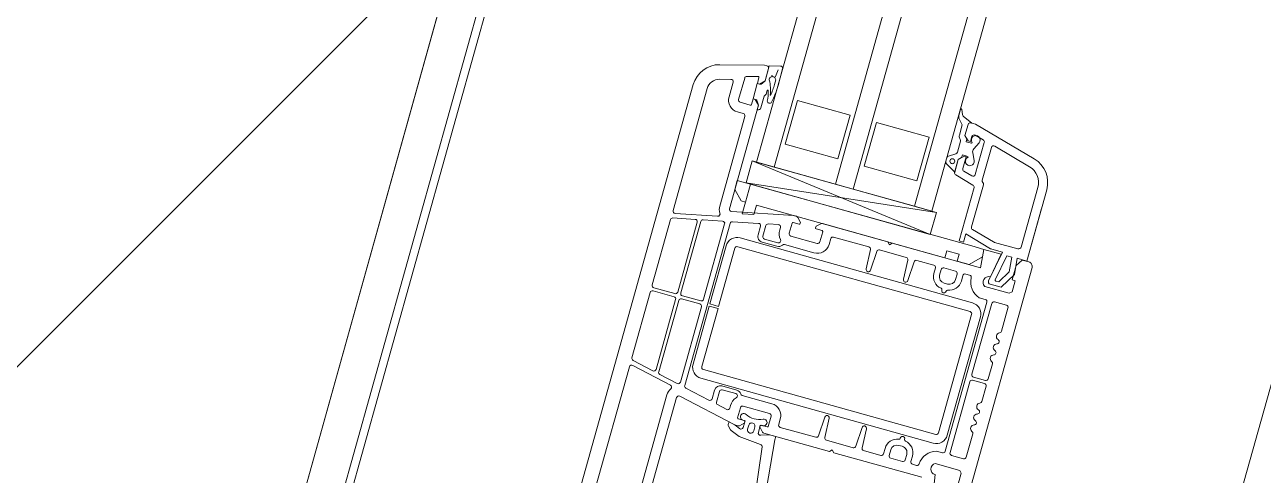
# Model space of a CAD drawing. Header units: metres. Extents: x -207 to 292, y -187 to 169.
# Drawn here: x -26.4924 to -26.2204, y -122.1576 to -122.0587 of the extents above; entities that cross this region are included whole.
import ezdxf

# ---------------------------------------------------------------- set-up
doc = ezdxf.new("R2010")
doc.units = ezdxf.units.M
for name, color, linetype, lineweight in [('A-DETL-GENF', 7, 'Continuous', 9), ('A-DOOR', 7, 'Continuous', 9), ('A-FLOR', 7, 'Continuous', 9), ('A-ROOF', 7, 'Continuous', 9), ('A-ROOF-PATT', 7, 'Continuous', 9), ('A-WALL', 7, 'Continuous', 9), ('C-BLDG-PADS', 7, 'Continuous', 9), ('C-TOPO', 7, 'Continuous', 9), ('I-WALL', 7, 'Continuous', 9)]:
    doc.layers.add(name, color=color, linetype=linetype, lineweight=lineweight)
doc.layers.add('PR10-ARQ-PL-001-Emplazamiento-C-1_dwg', color=7, linetype='Continuous', lineweight=9, true_color=0x767676)

# ---------------------------------------------------------------- blocks, each defined once
blk = doc.blocks.new('Doors_GEALAN_S9000_Front-Door_With_Fixed-Glazing_0001 - FD_1_5-2126884-PLANTA EMPLAZAMIENTO ACTUALIZADO')
at = {"layer": 'A-DETL-GENF'}
for p, q in [((0.3406552097454607, 0.05000000000097156), (0.2493447902546639, 0.05000000000097156)), ((0.2771933194267159, 0.04680000000097215), (0.2493447902546639, 0.04680000000097215)), ((0.2787489268160794, 0.04640395584638092), (0.2777286553200636, 0.04160395584637849)), ((0.2941500000000616, 0.04680000000097188), (0.2792380006164463, 0.04680000000097188)), ((0.2946500000000616, 0.04150000000096968), (0.2946500000000616, 0.04630000000097197)), ((0.2953500000000618, 0.04630000000097199), (0.2953500000000618, 0.0415000000009697)), ((0.3107619993836772, 0.04680000000097188), (0.2958500000000619, 0.04680000000097188)), ((0.3122713446800595, 0.04160395584637843), (0.311251073184044, 0.04640395584638059)), ((0.312806680573407, 0.04680000000097188), (0.3406552097454604, 0.04680000000097188)), ((0.2757379599531774, 0.03704820482926885), (0.2776823932270828, 0.04619604415556332)), ((0.3142620400469456, 0.03704820482926982), (0.3123176067730401, 0.04619604415556303)), ((0.3433598020590672, 0.04472469332726153), (0.344001905909759, 0.04232832913274914)), ((0.349000000000061, 0.03603903862324313), (0.3464507647031919, 0.04555291427159095)), ((0.2782177291204304, 0.04100000000096966), (0.2941500000000616, 0.04100000000096966)), ((0.2958500000000619, 0.04100000000096966), (0.3117822708796927, 0.04100000000096966)), ((0.3435189429966145, 0.0416989196101976), (0.3402000000000621, 0.0416989196101976)), ((0.2764745716062109, 0.03570395584637882), (0.2773673091652237, 0.03990395584637772)), ((0.2778563829655906, 0.04030000000096901), (0.2941500000000616, 0.04030000000096901)), ((0.2946500000000616, 0.03980000000096898), (0.2946500000000616, 0.03560000000097008)), ((0.2953500000000615, 0.03560000000097103), (0.2953500000000615, 0.03980000000096898)), ((0.2958500000000615, 0.04030000000096901), (0.3121436170345316, 0.04030000000096901)), ((0.3126326908348984, 0.03990395584637767), (0.3135254283939104, 0.03570395584638053)), ((0.337500000000062, 0.03899891961019591), (0.337500000000062, 0.03770000000097407)), ((0.3397000000000622, 0.03669891961019699), (0.3397000000000622, 0.03899891961019619)), ((0.3402000000000618, 0.03949891961019621), (0.3451010737386841, 0.03949891961019621)), ((0.3455840366518286, 0.03912832913274935), (0.3462211249006568, 0.0367506834192179)), ((0.2530000000000607, 0.0372000000009731), (0.2734583432851735, 0.0372000000009731)), ((0.337000000000062, 0.03720000000097404), (0.3165416567149492, 0.03720000000097404)), ((0.3412000000000618, 0.03649891961019798), (0.339900000000063, 0.03649891961019798)), ((0.3409133571328292, 0.03550674483559943), (0.3402005418576803, 0.03499999795895339)), ((0.340201080390838, 0.03500000000097157), (0.3412000000000618, 0.03599891961019715)), ((0.3447000002145341, 0.03649999795895319), (0.3412000002145393, 0.03649999795895319)), ((0.3412000002145393, 0.03649999795895319), (0.3412000002145393, 0.03559824518450455)), ((0.3412000000000618, 0.03599891961019715), (0.3412000000000618, 0.03649891961019798)), ((0.3447000002145341, 0.03560051141556831), (0.3447000002145341, 0.03649999795895319)), ((0.3460279397353995, 0.03649891961019798), (0.3447000000000618, 0.03649891961019798)), ((0.3447000000000618, 0.03649891961019798), (0.3447000000000618, 0.03600000008743896)), ((0.3447000000000618, 0.03600000008743896), (0.3457000000865275, 0.03500000000097238)), ((0.3457000002145342, 0.03499999795895298), (0.3449821112698898, 0.03550674483557792)), ((0.349000000000061, 0.03550000000097335), (0.349000000000061, 0.03603903862324313)), ((0.2497989196092846, 0.03500000000097333), (0.273458343285173, 0.03500000000097333)), ((0.2739474170855398, 0.0343960441555627), (0.2711109261996959, 0.02105140372875866)), ((0.2748378860813542, 0.02800395584638335), (0.276028202826705, 0.03360395584637858)), ((0.2765172766270718, 0.03400000000096963), (0.3134827233730512, 0.03400000000096963)), ((0.2941500000000616, 0.03510000000097006), (0.2769636454065778, 0.03510000000097006)), ((0.2815000000000501, 0.03350000000097475), (0.2947500000000622, 0.03350000000097475)), ((0.2947500000000622, 0.03350000000097475), (0.2947500000000622, 0.0315000000009729)), ((0.2952500000000626, 0.0315000000009729), (0.2952500000000626, 0.03350000000097286)), ((0.2952500000000626, 0.03350000000097286), (0.3085000000000254, 0.03350000000097286)), ((0.3130363545935435, 0.03510000000097182), (0.2958500000000615, 0.03510000000097182)), ((0.3139717971734182, 0.03360395584638036), (0.3151621139187693, 0.02800395584638331)), ((0.3189000000000584, 0.02094744788334918), (0.3160525005971999, 0.03439643294765588)), ((0.3165416567149497, 0.03500000000097157), (0.340201080390838, 0.03500000000097157)), ((0.3208999163538907, 0.03500000000097333), (0.3189000000000604, 0.03300008364714278)), ((0.3189000000000604, 0.03300008364714278), (0.3189000000000604, 0.03200008364714192)), ((0.3230000000000615, 0.03500000000097333), (0.3208999163538907, 0.03500000000097333)), ((0.3230000000000615, -0.01849999999902696), (0.3230000000000615, 0.03500000000097334)), ((0.3280000000000617, 0.03300000000097202), (0.3230000000000618, 0.03300000000097202)), ((0.3230000000000618, 0.03300000000097202), (0.3230000000000618, -0.008999999999028039)), ((0.3230000000000618, 0.03300000000097202), (0.3280000000000617, -0.00899999999902803)), ((0.3280000000000617, 0.03300000000097202), (0.3230000000000618, -0.008999999999027447)), ((0.3280000000000617, -0.008999999999028035), (0.3280000000000617, 0.03300000000097203)), ((0.3402005418576803, 0.03499999795895339), (0.3391477818178941, 0.03499999795895339)), ((0.3397477818178943, 0.03429983873913933), (0.3424279412208501, 0.03429983873913933)), ((0.3424279412208501, 0.03429983873913933), (0.3429477342013444, 0.03399973612192811)), ((0.3429477342013444, 0.03399973612192811), (0.3437951943815764, 0.03399973612192811)), ((0.3455228699327033, 0.03280000000097193), (0.3465930850468658, 0.03280000000097193)), ((0.3457000000865275, 0.03500000000097238), (0.3485000000000611, 0.03500000000097238)), ((0.3491105938954187, 0.03499999795895298), (0.3457000002145342, 0.03499999795895298)), ((0.3470134860027005, 0.03352479050089035), (0.3471415264664093, 0.03370466714274403)), ((0.347257678965916, 0.03310089787522182), (0.3488026786502805, 0.03290000000097191)), ((0.3497583321095248, 0.03260932873418349), (0.3491105938954187, 0.03499999795895298)), ((0.2790000000000493, -0.02199999999902711), (0.2790000000000493, 0.03100000000097465)), ((0.2810000000000499, 0.03100000000097464), (0.2810000000000499, -0.02199999999902711)), ((0.2947500000000622, 0.0315000000009729), (0.28150000000005, 0.0315000000009729)), ((0.3085000000000254, 0.0315000000009729), (0.2952500000000626, 0.0315000000009729)), ((0.3090000000000744, -0.021999999999029), (0.3090000000000744, 0.03100000000097289)), ((0.3110000000000254, 0.03100000000097288), (0.3110000000000254, -0.02199999999902901)), ((0.3189000000000604, 0.03200008364714287), (0.3162430833333949, 0.03200008364714287)), ((0.3162430833333949, 0.03200008364714287), (0.316774466666728, 0.02950008364714371)), ((0.3189000000000604, 0.03200008364714192), (0.3230000000000618, 0.03200008364714192)), ((0.3280000000000617, 0.03200000000097198), (0.3280000000000617, 0.02800000000097194)), ((0.3455228699327028, 0.03200000000097198), (0.3492704312711423, 0.03200000000097198)), ((0.2773000000000626, 0.02740000000097479), (0.275326959881721, 0.02740000000097479)), ((0.3146730401184027, 0.02740000000097479), (0.3127000000000127, 0.02740000000097479)), ((0.316774466666728, 0.02950008364714371), (0.3189000000000629, 0.02950008364714371)), ((0.3189000000000629, 0.02950008364714371), (0.3189000000000629, -0.01349999999902783)), ((0.3280000000000617, 0.02800000000097194), (0.3280000000000617, 0.01400000000097201)), ((0.2743915173018472, 0.02590395584638231), (0.2739232761849861, 0.02370105458952537)), ((0.2773000000000626, 0.02630000000097355), (0.2748805911022141, 0.02630000000097355)), ((0.2778000000000626, 0.02272378992001472), (0.2778000000000626, 0.02580000000097352)), ((0.2786000000000628, 0.02272378992054628), (0.2786000000000628, 0.02610000000097454)), ((0.3114000000000124, 0.02610000000097454), (0.3114000000000124, 0.0227237899199354)), ((0.31220000000006, 0.02580000000097352), (0.31220000000006, 0.02272378992001472)), ((0.3151194088979086, 0.0263000000009726), (0.3127000000000599, 0.0263000000009726)), ((0.3160767238153941, 0.02370105458831329), (0.3156084826982753, 0.02590395584638266)), ((0.3335000000000621, 0.01500000000097074), (0.3335000000000621, 0.02700000000097094)), ((0.3335000000000621, 0.02700000000097094), (0.3435000000000611, 0.02700000000097094)), ((0.3435000000000611, 0.02700000000097094), (0.3435000000000611, 0.01500000000097075)), ((0.2698131457578677, 0.02168502760472989), (0.270453553396978, 0.02232543524383924)), ((0.270807106787571, 0.02247188185324571), (0.2714190207609815, 0.02247188185324571)), ((0.2714190207609816, 0.02247188185324571), (0.2711000000063857, 0.02097188185324445)), ((0.2744123499853529, 0.02309709874411524), (0.2749748664985991, 0.02309709874411524)), ((0.3150251335276721, 0.02309709874290297), (0.3155876500150271, 0.02309709874290297)), ((0.2685000585567152, 0.01445476891498162), (0.2688934304490734, 0.01946762312165917)), ((0.2688934304490734, 0.01946762312165916), (0.2697036120121586, 0.02152002209715683)), ((0.2711000000063859, 0.02097188185324445), (0.2706373828138183, 0.01983566081762343)), ((0.2710912771126989, 0.0191471974500043), (0.27259999998687, 0.01911945387229048)), ((0.2711109261996959, 0.02105140372875856), (0.2711000000000637, 0.02035710678576584)), ((0.271246446613823, 0.0200035533908207), (0.2720414213812188, 0.01920857864299807)), ((0.2720414213812188, 0.01920857864299807), (0.2723999999836707, 0.01915000000097477)), ((0.2725999999836701, 0.0193500000009735), (0.2725999999836701, 0.02070000000097496)), ((0.2725999999868698, 0.01911945387229048), (0.2725999999868698, 0.01962188228218817)), ((0.2727999999836694, 0.02090000000097477), (0.2750999999063894, 0.02090000000097477)), ((0.2755999999063894, 0.02040000000097475), (0.2755999999063894, 0.01440000000097476)), ((0.2777999999984982, 0.01450000000097339), (0.2777999999984982, 0.02122712689407365)), ((0.3122000001066454, 0.0212271268940145), (0.3122000001066454, 0.01450000000097379)), ((0.3144000000000635, 0.01440000000097476), (0.3144000000000635, 0.02040000000097475)), ((0.3149000000937333, 0.02090000000097477), (0.317200000016453, 0.02090000000097477)), ((0.317400000016453, 0.02070000000097469), (0.317400000016453, 0.01935000000097458)), ((0.3176000000164523, 0.01915000000097477), (0.3178171572644075, 0.01915000000097477)), ((0.3178171572644075, 0.01915000000097477), (0.3187535533862991, 0.02000355339081942)), ((0.3189000000000584, 0.02035710678576584), (0.3189000000000584, 0.02094744788334918)), ((0.2709777919687757, 0.01810000000096899), (0.2718777919687771, 0.01810000000096898)), ((0.2718777919687771, 0.01670000000096867), (0.2709777919687756, 0.01670000000096867)), ((0.2548284884341013, 0.01228522659767779), (0.2680657519553811, 0.01399801870069521)), ((0.270477782626266, 0.01498527730063847), (0.2710721456256729, 0.01327992027455348)), ((0.2725999999868698, 0.0156767866744708), (0.2709417819558591, 0.01564976643908325)), ((0.2711000000000628, 0.01444289321618232), (0.2711000000000628, -0.0004999999990275351)), ((0.2721828427357137, 0.0156500000009711), (0.271246446613824, 0.01479644661113075)), ((0.272399999983667, 0.0156500000009711), (0.2721828427357137, 0.0156500000009711)), ((0.2725999999868698, 0.01512188185324409), (0.2725999999868698, 0.0156767866744708)), ((0.2726000000047439, 0.01410000000097456), (0.2726000000047439, 0.01545000000097087)), ((0.2751000000000591, 0.01390000000097474), (0.2728000000047437, 0.01390000000097474)), ((0.3171999999953793, 0.01390000000097474), (0.3149000000000635, 0.01390000000097474)), ((0.3174000000164549, 0.01545000000097087), (0.3174000000164549, 0.01410000000097415)), ((0.3179585786189065, 0.01559142135895049), (0.3176000000164548, 0.01565000000097123)), ((0.3187535533863005, 0.01479644661112888), (0.3179585786189065, 0.01559142135895049)), ((0.3189000000000597, -0.0004999999990275308), (0.3189000000000597, 0.01444289321618381)), ((0.3280000000000617, 0.01400000000097201), (0.3280000000000617, 0.01000000000097197)), ((0.3435000000000611, 0.01500000000097074), (0.3335000000000621, 0.01500000000097074)), ((0.2703071067875688, 0.01169999998358142), (0.2554070130840563, 0.01016083245674044)), ((0.2711000000063856, 0.01169999998358141), (0.2703071067875687, 0.01169999998358142)), ((0.2711000000063856, 0.01311536476966862), (0.2711000000063856, 0.01169999998358141)), ((0.2711000000000618, 0.01311536476967108), (0.2711000000000618, 0.0116999999835844)), ((0.2733000000000563, 0.003211001385844777), (0.2733000000000563, 0.01130000000097398)), ((0.2738000000000604, 0.01180000000097441), (0.2750999999984994, 0.01180000000097441)), ((0.3149000000016237, 0.01180000000097441), (0.3162000000000623, 0.01180000000097441)), ((0.3167000000000627, 0.01130000000097398), (0.3167000000000627, 0.00321100138584545)), ((0.3280000000000617, 0.01000000000097197), (0.3280000000000617, -0.003999999999028093)), ((0.3335000000000621, -0.002999999999029589), (0.3335000000000621, 0.009000000000971007)), ((0.3335000000000621, 0.009000000000971007), (0.3435000000000611, 0.009000000000971007)), ((0.3435000000000611, 0.009000000000971007), (0.3435000000000611, -0.002999999999029589)), ((0.2733000000000508, -0.005288998614151129), (0.2733000000000508, 0.0007889986161022731)), ((0.2781000000000624, 0.002500000000974224), (0.2737651217631876, 0.002712219360715496)), ((0.2737651217631874, 0.001287780641232967), (0.2781000000000628, 0.00150000000097418)), ((0.3162348782369374, 0.00271221936071561), (0.3119000000002758, 0.002500000000974088)), ((0.3119000000002753, 0.001500000000974316), (0.3162348782369421, 0.001287780641232629)), ((0.3167000000000686, 0.0007889986161025438), (0.3167000000000686, -0.005288998614151125)), ((0.2711000000000628, -0.0004999999990275308), (0.2716000000000628, -0.000999999999026605)), ((0.2716000000000628, -0.000999999999026605), (0.2711000000000628, -0.001499999999026627)), ((0.2711000000000628, -0.001499999999026627), (0.2711000000000628, -0.02160870351948122)), ((0.3184000000000599, -0.000999999999026605), (0.3189000000000597, -0.0004999999990275308)), ((0.3189000000000597, -0.001499999999026627), (0.3184000000000599, -0.000999999999026605)), ((0.3189000000000597, -0.02160870351948122), (0.3189000000000597, -0.001499999999026627)), ((0.3280000000000617, -0.003999999999028089), (0.3280000000000617, -0.007999999999027991)), ((0.3435000000000611, -0.002999999999029589), (0.3335000000000621, -0.002999999999029589)), ((0.2733000000000477, -0.01159999999902677), (0.2733000000000477, -0.007711001383897419)), ((0.2781000000000624, -0.005999999999026687), (0.2737651217631891, -0.00578778063928454)), ((0.2737651217631801, -0.007212219358767355), (0.2781000000000628, -0.00699999999902673)), ((0.3162348782369419, -0.005787780639284134), (0.3119000000002758, -0.005999999999026822)), ((0.3119000000002753, -0.006999999999026595), (0.316234878236943, -0.007212219358767377)), ((0.3167000000000686, -0.007711001383897148), (0.3167000000000686, -0.01159999999902704)), ((0.3402132903075812, -0.007999999999021106), (0.3393354264251439, -0.007999999999021106)), ((0.3402132903075804, -0.007999999999022712), (0.3393354264251431, -0.007999999999022712)), ((0.3511953001454018, -0.007999999999021106), (0.3498114601871467, -0.007999999999021106)), ((0.351195300145401, -0.007999999999022712), (0.3498114601871459, -0.007999999999022712)), ((0.3230000000000618, -0.008999999999028035), (0.3280000000000617, -0.008999999999028035)), ((0.3370972239638332, -0.01087058047647561), (0.3359560741604982, -0.01512940952157744)), ((0.3370972239638324, -0.01087058047647722), (0.3359560741604974, -0.01512940952157905)), ((0.337487905563737, -0.01049999999902081), (0.3404897966557827, -0.01049999999902081)), ((0.3374879055637362, -0.01049999999902241), (0.3404897966557819, -0.01049999999902241)), ((0.3375801868769778, -0.01049998999902658), (0.338902413723254, -0.00824999999901713)), ((0.337580186876977, -0.01049998999902819), (0.3389024137232531, -0.008249999999018738)), ((0.340489806655777, -0.01049998999902658), (0.3375801868769777, -0.01049998999902658)), ((0.3404898066557763, -0.01049998999902819), (0.3375801868769768, -0.01049998999902819)), ((0.3404897966557827, -0.01049999999902081), (0.3410897966557736, -0.01109999999901174)), ((0.3404897966557819, -0.01049999999902241), (0.3410897966557728, -0.01109999999901335)), ((0.3414898166557768, -0.01149999999902626), (0.340489806655777, -0.01049998999902658)), ((0.3414898166557759, -0.01149999999902787), (0.3404898066557763, -0.01049998999902819)), ((0.3415700634401713, -0.00964999999901134), (0.3406463030094733, -0.00824999999902102)), ((0.3415700634401705, -0.009649999999012945), (0.3406463030094725, -0.008249999999022652)), ((0.3444984098959459, -0.009899999999011875), (0.3420030761420638, -0.009899999999011875)), ((0.3444984098959451, -0.009899999999013483), (0.342003076142063, -0.009899999999013483)), ((0.3450126234582998, -0.00959289321784494), (0.3448519632865387, -0.009753553389605667)), ((0.345012623458299, -0.009592893217846546), (0.3448519632865378, -0.009753553389607273)), ((0.3459898166557768, -0.01050000999902059), (0.3449898166557768, -0.01149999999902626)), ((0.345989816655776, -0.01050000999902219), (0.3449898166557759, -0.01149999999902787)), ((0.3453898979810811, -0.01109999999901187), (0.3459898066557824, -0.01050000999902059)), ((0.3453898979810803, -0.01109999999901348), (0.3459898066557816, -0.01050000999902219)), ((0.3480655750803558, -0.00929999999903245), (0.3457197302394853, -0.00929999999903245)), ((0.3480655750803551, -0.009299999999034058), (0.3457197302394845, -0.009299999999034058)), ((0.3459898066557824, -0.01050000999902059), (0.3484959251270368, -0.01050000999902059)), ((0.3459898066557816, -0.01050000999902219), (0.3484959251270359, -0.01050000999902219)), ((0.3484959251270368, -0.01050000999902059), (0.3459898166557768, -0.01050000999902059)), ((0.3484959251270359, -0.01050000999902219), (0.345989816655776, -0.01050000999902219)), ((0.3491634903752787, -0.008297566495189515), (0.3480655750803558, -0.00929999999903245)), ((0.3491634903752779, -0.008297566495191125), (0.3480655750803551, -0.009299999999034058)), ((0.3489898066557827, -0.01119139846819253), (0.3499737588014756, -0.008983847009587856)), ((0.3489898066557819, -0.01119139846819413), (0.3499737588014747, -0.008983847009589463)), ((0.3502371315620318, -0.008726286090436877), (0.3512843960186447, -0.008287236075798784)), ((0.3502371315620311, -0.008726286090438485), (0.3512843960186439, -0.00828723607580039)), ((0.2750500000000053, -0.01209999999902706), (0.2738000000000478, -0.01209999999902706)), ((0.2750500000000042, -0.01339999999902636), (0.2738000000000053, -0.01339999999902636)), ((0.3162000000000759, -0.01209999999902706), (0.314950000000118, -0.01209999999902706)), ((0.3149500000000975, -0.01339999999902636), (0.3162000000000764, -0.01339999999902636)), ((0.3189000000000629, -0.01349999999902783), (0.3205000000000617, -0.01349999999902783)), ((0.3205000000000617, -0.01349999999902783), (0.3205000000000617, -0.016299999999028)), ((0.3378158409994901, -0.01437059047647524), (0.338351739384351, -0.01237059047647652)), ((0.3378158409994893, -0.01437059047647685), (0.3383517393843502, -0.01237059047647813)), ((0.3388347022974961, -0.01199999999902723), (0.3414898166557768, -0.01199999999902723)), ((0.3388347022974952, -0.01199999999902884), (0.3414898166557759, -0.01199999999902884)), ((0.3410897966557736, -0.01109999999901174), (0.341714401007469, -0.01109999999901174)), ((0.3410897966557728, -0.01109999999901335), (0.3417144010074681, -0.01109999999901335)), ((0.3412011188933154, -0.01393389976821035), (0.3427748629646831, -0.01316380184981699)), ((0.3412011188933144, -0.01393389976821203), (0.3427748629646823, -0.01316380184981859)), ((0.3414898166557768, -0.01199999999902723), (0.3414898166557768, -0.01149999999902626)), ((0.3414898166557759, -0.01199999999902884), (0.3414898166557759, -0.01149999999902787)), ((0.341714401007469, -0.01234675995064403), (0.3415425185744583, -0.01243086911891679)), ((0.3417144010074681, -0.01234675995064564), (0.3415425185744575, -0.01243086911891839)), ((0.341714401007469, -0.01109999999901174), (0.341714401007469, -0.01234675995064403)), ((0.3417144010074681, -0.01109999999901335), (0.3417144010074681, -0.01234675995064564)), ((0.3436539390807676, -0.01316380185256277), (0.3452276831216182, -0.01393389976820819)), ((0.3436539390807667, -0.01316380185256438), (0.3452276831216173, -0.01393389976820979)), ((0.344714401007469, -0.01234675995064403), (0.344714401007469, -0.01109999999901187)), ((0.344714401007469, -0.01109999999901187), (0.3453898979810811, -0.01109999999901187)), ((0.3447144010074681, -0.01234675995064564), (0.3447144010074681, -0.01109999999901348)), ((0.3447144010074681, -0.01109999999901348), (0.3453898979810803, -0.01109999999901348)), ((0.3448862834404797, -0.01243086911891681), (0.344714401007469, -0.01234675995064403)), ((0.3448862834404789, -0.01243086911891842), (0.3447144010074681, -0.01234675995064564)), ((0.3449898166557768, -0.01149999999902626), (0.3449898166557768, -0.01199999999902629)), ((0.3449898166557759, -0.01149999999902787), (0.3449898166557759, -0.01199999999902789)), ((0.3449898166557768, -0.01199999999902629), (0.3461473188040053, -0.01199999999902629)), ((0.3449898166557759, -0.01199999999902789), (0.3461473188040045, -0.01199999999902789)), ((0.3451040168211321, -0.026552914269641), (0.3489987828014825, -0.01201744974737794)), ((0.3451040168211313, -0.0265529142696426), (0.3489987828014817, -0.01201744974737955)), ((0.3466302817171499, -0.01262940952157757), (0.346094383332288, -0.01462940952157681)), ((0.3466302817171492, -0.01262940952157918), (0.3460943833322871, -0.01462940952157842)), ((0.3489987828014825, -0.01098255025067501), (0.3489898066557827, -0.01119139846819253)), ((0.3489987828014817, -0.01098255025067662), (0.3489898066557819, -0.01119139846819413)), ((0.3489987828014825, -0.01201744974737791), (0.3489987828014825, -0.01098255025067501)), ((0.3489987828014817, -0.01201744974737956), (0.3489987828014817, -0.01098255025067662)), ((0.2733000000000062, -0.01389999999902719), (0.2733000000000062, -0.01654999999902686)), ((0.2765000000000043, -0.01559999999902708), (0.2765000000000043, -0.0148499999990263)), ((0.3135000000000775, -0.01559999999902587), (0.3135000000000775, -0.01484999999900546)), ((0.3167000000000768, -0.01389999999902679), (0.3167000000000768, -0.01654999999902686)), ((0.3205000000000617, -0.016299999999028), (0.3189000000000612, -0.016299999999028)), ((0.3189000000000612, -0.016299999999028), (0.3189000000000612, -0.01849999999902764)), ((0.3354731112473536, -0.01549999999902644), (0.3232996642841833, -0.01549999999902644)), ((0.3232996642841833, -0.01549999999902644), (0.3232996642841833, -0.01649999999902459)), ((0.3354731112473528, -0.01549999999902805), (0.3232996642841826, -0.01549999999902805)), ((0.3232996642841826, -0.01549999999902805), (0.3232996642841826, -0.0164999999990262)), ((0.3456114204191435, -0.01499999999902547), (0.3382988039126347, -0.01499999999902547)), ((0.3456114204191427, -0.01499999999902708), (0.3382988039126339, -0.01499999999902708)), ((0.2733000000000429, -0.01975112373641844), (0.2733000000000429, -0.01884999999902728)), ((0.2738000000000044, -0.01704999999902689), (0.2750500000000045, -0.01704999999902689)), ((0.2738000000000437, -0.018349999999027), (0.275050000000004, -0.018349999999027)), ((0.3162000000000773, -0.01704999999902783), (0.3149500000000774, -0.01704999999902783)), ((0.314950000000098, -0.01834999999902618), (0.3162000000000803, -0.01834999999902618)), ((0.31670000000008, -0.01884999999902675), (0.31670000000008, -0.01975112373641736)), ((0.3189000000000612, -0.01849999999902764), (0.3189000000000612, -0.01900260284781958)), ((0.3189000000000612, -0.01900260284781958), (0.3212980012829341, -0.02140060413069276)), ((0.3230000000000615, -0.02125169999902602), (0.3230000000000615, -0.01849999999902696)), ((0.3232996642841833, -0.01649999999902459), (0.3251765222358413, -0.01649999999902459)), ((0.3232996642841826, -0.0164999999990262), (0.3251765222358404, -0.0164999999990262)), ((0.3251765222358413, -0.01649999999902459), (0.3235340741737735, -0.02262969961545331)), ((0.3251765222358404, -0.0164999999990262), (0.3235340741737727, -0.02262969961545492)), ((0.3265193053513966, -0.01767059047647423), (0.3251340741737735, -0.02284034361159163)), ((0.3265193053513958, -0.01767059047647583), (0.3251340741737728, -0.02284034361159324)), ((0.3366472445896346, -0.01729999999902563), (0.3270022682645412, -0.01729999999902563)), ((0.3366472445896338, -0.01729999999902723), (0.3270022682645404, -0.01729999999902723)), ((0.344995137276552, -0.01679999999902547), (0.3375132699934187, -0.01679999999902547)), ((0.3449951372765512, -0.01679999999902708), (0.3375132699934179, -0.01679999999902708)), ((0.3431721651685539, -0.02603527617943624), (0.3454781001896966, -0.01742940952157674)), ((0.3431721651685531, -0.02603527617943784), (0.3454781001896958, -0.01742940952157834)), ((0.323000000000062, -0.0212499999990266), (0.3189000000000597, -0.02160870351948122)), ((0.3212980012829341, -0.02140060413069276), (0.323000000000062, -0.02125169999902598)), ((0.323000000000062, -0.02519999999902652), (0.323000000000062, -0.0212499999990266)), ((0.2670000000000606, -0.02519999999902652), (0.2724506057775807, -0.02423891113924393)), ((0.2748000000000608, -0.02360628289467521), (0.2748000000000608, -0.02919999999902656)), ((0.2775000000000609, -0.02449999999903034), (0.2775000000000609, -0.02312180706638419)), ((0.2815000000000494, -0.02249999999902713), (0.3085000000000744, -0.02249999999902713)), ((0.3125000000000625, -0.02312180706638187), (0.3125000000000625, -0.02449999999902925)), ((0.3152000000000609, -0.02919999999902656), (0.3152000000000609, -0.02360628289467654)), ((0.3235000000000626, -0.02533816348938171), (0.316586824088896, -0.0241191840538592)), ((0.3235000000000618, -0.02533816348938332), (0.3165868240888953, -0.0241191840538608)), ((0.3175493942225431, -0.0242389111392439), (0.323000000000062, -0.02519999999902652)), ((0.3235000000000626, -0.02288851866055597), (0.3235000000000626, -0.02533816348938171)), ((0.3235000000000618, -0.02288851866055757), (0.3235000000000618, -0.02533816348938332)), ((0.3251000000000626, -0.02309916265669415), (0.3251000000000626, -0.02839999999902635)), ((0.3251000000000617, -0.02309916265669575), (0.3251000000000617, -0.02839999999902796)), ((0.277500000000061, -0.02659999999902891), (0.277500000000061, -0.02929999999902681)), ((0.312000000000062, -0.02499999999902941), (0.2780000000000609, -0.02499999999902941)), ((0.2941500000000612, -0.02609999999902889), (0.2780000000000611, -0.02609999999902889)), ((0.3085000000000744, -0.02449999999902898), (0.2815000000000493, -0.02449999999902898)), ((0.2946500000000612, -0.02929999999902681), (0.2946500000000612, -0.02659999999902891)), ((0.2953500000000615, -0.02929999999902681), (0.2953500000000615, -0.02659999999902891)), ((0.2958500000000615, -0.02609999999902889), (0.3120000000000616, -0.02609999999902889)), ((0.3125000000000615, -0.02659999999902891), (0.3125000000000615, -0.02929999999902681)), ((0.3160000000000626, -0.0246115879303653), (0.3160000000000626, -0.02715209673413405)), ((0.3160000000000618, -0.0246115879303669), (0.3160000000000618, -0.02715209673413565)), ((0.3160000000000626, -0.02715209673413405), (0.3195046001804585, -0.02917547859168754)), ((0.3160000000000618, -0.02715209673413565), (0.3195046001804577, -0.02917547859168914)), ((0.3170000000000626, -0.02634329432927963), (0.3170000000000626, -0.02562256497568045)), ((0.3170000000000618, -0.02634329432928123), (0.3170000000000618, -0.02562256497568206)), ((0.3197676509412363, -0.02794119834518948), (0.3170000000000626, -0.02634329432927963)), ((0.3197676509412355, -0.02794119834519108), (0.3170000000000618, -0.02634329432928123)), ((0.317234729635596, -0.02542560342507805), (0.3230000000000626, -0.02644217614141254)), ((0.3172347296355952, -0.02542560342507966), (0.3230000000000618, -0.02644217614141415)), ((0.3230000000000626, -0.02644217614141254), (0.3230000000000626, -0.02760146476924982)), ((0.3230000000000618, -0.02644217614141415), (0.3230000000000618, -0.02760146476925142)), ((0.2743000000000635, -0.02969999999902644), (0.2718000000000617, -0.02969999999902644)), ((0.2748000000000608, -0.02919999999902656), (0.2743000000000635, -0.02969999999902644)), ((0.2780000000000618, -0.02979999999902683), (0.2832984036893701, -0.02979999999902683)), ((0.2907015963106921, -0.02979999999902683), (0.2941500000000612, -0.02979999999902683)), ((0.2992984036894303, -0.02979999999902683), (0.2958500000000615, -0.02979999999902683)), ((0.3120000000000609, -0.02979999999902683), (0.3067015963107524, -0.02979999999902683)), ((0.3157000000000591, -0.02969999999902644), (0.3152000000000609, -0.02919999999902656)), ((0.3182000000000609, -0.02969999999902644), (0.3157000000000591, -0.02969999999902644)), ((0.321500000000062, -0.02899999999902579), (0.3182000000000609, -0.02899999999902579)), ((0.3182000000000609, -0.02899999999902579), (0.3182000000000609, -0.02969999999902644)), ((0.3195046001804585, -0.02917547859168754), (0.3230768249021605, -0.02880002264411598)), ((0.3195046001804577, -0.02917547859168914), (0.3230768249021597, -0.02880002264411758)), ((0.3230000000000626, -0.02760146476924982), (0.3197676509412363, -0.02794119834518948)), ((0.3230000000000618, -0.02760146476925142), (0.3197676509412355, -0.02794119834519108)), ((0.323000000000062, -0.02999999999902665), (0.321500000000062, -0.02899999999902579)), ((0.3230768249021605, -0.02880002264411598), (0.3230000000000626, -0.03099999999902644)), ((0.3230768249021597, -0.02880002264411758), (0.3230000000000618, -0.03099999999902804)), ((0.3257000000000627, -0.02899999999902649), (0.3393084618633976, -0.02899999999902649)), ((0.3257000000000619, -0.02899999999902809), (0.3393084618633968, -0.02899999999902809)), ((0.2680000000000606, -0.03249999999902662), (0.322000000000062, -0.03249999999902662)), ((0.323000000000062, -0.03149999999902671), (0.323000000000062, -0.02999999999902665)), ((0.3230000000000626, -0.03099999999902644), (0.3393084618633975, -0.03099999999902644)), ((0.3350224919830805, -0.03099999999902644), (0.3230000000000626, -0.03099999999902644)), ((0.3230000000000618, -0.03099999999902804), (0.3393084618633967, -0.03099999999902804)), ((0.3350224919830797, -0.03099999999902804), (0.3230000000000618, -0.03099999999902804))]:
    blk.add_line(p, q, dxfattribs=at)
at = {"layer": 'A-DETL-GENF', "color": 176, "true_color": 0x00007f}
for p, q in [((0.3280000000000611, 0.03200000000097136), (0.3280000000000611, -0.007999999999029391)), ((0.6620000000000611, 0.03200000000097136), (0.3280000000000611, 0.03200000000097136)), ((0.3280000000000611, 0.02800000000097145), (0.6620000000000611, 0.02800000000097145)), ((0.3280000000000611, 0.01400000000097146), (0.6620000000000611, 0.01400000000097146)), ((0.3280000000000611, 0.01000000000097159), (0.6620000000000611, 0.01000000000097159)), ((0.3280000000000611, -0.003999999999028922), (0.6620000000000611, -0.003999999999028922)), ((0.3280000000000611, -0.007999999999029391), (0.6620000000000611, -0.007999999999029391))]:
    blk.add_line(p, q, dxfattribs=at)
at = {"layer": 'A-DETL-GENF'}
for centre, radius in [((0.3397833245120682, -0.009349999999021068), 0.0005500000000000504), ((0.3397833245120674, -0.009349999999022677), 0.0005499999999999949)]:
    blk.add_circle(centre, radius, dxfattribs=at)
for centre, radius, start, end in [((0.3406552097454607, 0.04400000000097413), 0.005999999999997362, 15.00000000002369, 90), ((0.2771933194267159, 0.04630000000097213), 0.0005000000000000346, 348.0000000000085, 90), ((0.2792380006164463, 0.04630000000097213), 0.0004999999999998894, 90, 168.0000000000103), ((0.2941500000000616, 0.04630000000097199), 0.0005000000000000004, 0, 90), ((0.2958500000000619, 0.04630000000097199), 0.000500000000000056, 90, 180), ((0.3107619993836772, 0.04630000000097186), 0.000500000000000023, 11.99999999998715, 90), ((0.312806680573407, 0.04630000000097186), 0.000500000000000056, 90, 191.9999999999938), ((0.3406552097454604, 0.04400000000097373), 0.002799999999997709, 15.00000000002817, 90), ((0.2782177291204304, 0.04150000000096968), 0.0004999999999999144, 168.0000000000074, 269.9999999999996), ((0.2941500000000616, 0.04150000000096968), 0.0005000000000000004, 269.9999999999996, 0), ((0.2958500000000619, 0.04150000000096968), 0.000500000000000056, 180, 269.9999999999996), ((0.3117822708796927, 0.04150000000096968), 0.0005000000000000004, 269.9999999999996, 11.99999999998737), ((0.3402000000000621, 0.03899891961019591), 0.002700000000000035, 89.9999999999999, 180), ((0.3435189429966145, 0.04219891961019762), 0.000500000000000056, 269.9999999999996, 15.00000000002979), ((0.2778563829655906, 0.03980000000096898), 0.0004999999999998894, 90, 168.0000000000149), ((0.2941500000000616, 0.03980000000096898), 0.0005000000000000004, 0, 90), ((0.2958500000000615, 0.03980000000096898), 0.0005000000000000004, 90, 180), ((0.3121436170345316, 0.03980000000096898), 0.0005000000000000115, 11.99999999998061, 90), ((0.3402000000000618, 0.03899891961019619), 0.0005000000000000004, 90, 180), ((0.3451010737386841, 0.03899891961019808), 0.0004999999999998377, 15.00000000000304, 90), ((0.2734583432851735, 0.03450000000097263), 0.002699999999999502, 55.97568716294627, 90), ((0.275248886152811, 0.03715216067467755), 0.000499999999999492, 235.9756871629415, 348.0000000000078), ((0.2769636454065778, 0.03560000000097008), 0.0004999999999999144, 168.0000000000142, 269.9999999999996), ((0.2941500000000616, 0.03560000000097008), 0.0005000000000000004, 269.9999999999996, 0), ((0.2958500000000615, 0.03560000000097103), 0.0005000000000000218, 180.0000000000004, 270), ((0.3130363545935435, 0.03560000000097184), 0.0004999999999998894, 269.9999999999996, 11.99999999998039), ((0.3147511138473125, 0.03715216067467864), 0.0005000000000000346, 191.9999999999939, 304.0243128370325), ((0.3165416567149492, 0.03450000000097277), 0.002699999999999536, 90, 124.024312837032), ((0.337000000000062, 0.03770000000097407), 0.000500000000000056, 269.9999999999996, 0), ((0.339900000000063, 0.03669891961019699), 0.0002000000000008106, 180, 269.9999999999996), ((0.3412016366322646, 0.03509838531032894), 0.0004998625527820929, 90.18757155569385, 125.2200011842734), ((0.344681599641367, 0.03507388012903846), 0.0005269526478204043, 55.23010472345705, 87.99889125558589), ((0.3460279397353995, 0.03669891961019753), 0.0001999999999995894, 269.9999999999996, 15.00000000000336), ((0.3485000000000611, 0.03550000000097335), 0.0004999999999998894, 269.9999999999996, 0), ((0.273458343285173, 0.03450000000097155), 0.0004999999999998716, 348.0000000000013, 90), ((0.2765172766270718, 0.03350000000096975), 0.0004999999999998894, 90, 168.0000000000026), ((0.2815000000000501, 0.03100000000097464), 0.002500000000000113, 90, 180), ((0.3085000000000254, 0.03100000000097288), 0.002500000000000002, 359.9999999999996, 90.00000000000006), ((0.3134827233730512, 0.0335000000009715), 0.0005000000000000888, 11.99999999999586, 90), ((0.3165416567149497, 0.03450000000097155), 0.0004999999999998339, 90, 191.9544600577422), ((0.3397477818178943, 0.03489983873913946), 0.0005999999999999894, 180, 269.9999999999996), ((0.341692418322585, 0.03287991526103042), 0.0005000000000000252, 104.6461557393702, 258.6715280648482), ((0.3411954167688934, 0.04124303184219448), 0.007888073241127011, 272.6927138361003, 289.6354820139935), ((0.3411882261693788, 0.04341095926606537), 0.01049001741190146, 279.6550781964343, 298.3527329041643), ((0.3455228699327033, 0.0520000000009711), 0.01919999999999919, 262.3173311470721, 269.9999999999996), ((0.3437951943815764, 0.03389973612192827), 9.999999999987796e-05, 300.5907844032286, 90), ((0.3463969644494987, 0.03385000000097196), 0.0004000000000000014, 26.02560648871509, 124.5841044138087), ((0.3470942973355037, 0.03257353534209912), 0.0005500000000000938, 82.48718190689529, 155.6849386421229), ((0.3471135244571876, 0.03482481833563926), 0.0008754601571703096, 245.9255396694955, 271.1775737525322), ((0.3473469644494913, 0.03341852608762794), 0.0003499999999999798, 162.3252853792821, 238.9059163472033), ((0.3469785902582058, 0.03382064900363684), 0.0001999999999998088, 324.5558361484173, 40.12597518386572), ((0.28150000000005, 0.03100000000097464), 0.000500000000000056, 90, 180), ((0.3085000000000254, 0.03100000000097288), 0.0004999999999998894, 0, 90), ((0.3455228699327028, 0.05200000000097205), 0.02000000000000008, 258.6715280648418, 269.9999999999996), ((0.3492704312711423, 0.032500000000972), 0.0005000000000000004, 269.9999999999996, 12.63019177610556), ((0.275326959881721, 0.02790000000097454), 0.000499999999999763, 168.0000000000029, 269.9999999999996), ((0.2773000000000626, 0.02610000000097454), 0.001300000000000245, 0, 90), ((0.3127000000000127, 0.02610000000097454), 0.001300000000000078, 89.99999999999986, 180.0000000000001), ((0.3146730401184027, 0.02790000000097454), 0.0004999999999997229, 269.9999999999996, 11.99999999999538), ((0.2748805911022141, 0.02580000000097231), 0.000500000000000167, 90, 167.9999999998722), ((0.2773000000000626, 0.02580000000097352), 0.000500000000000056, 0, 90), ((0.3127000000000599, 0.02580000000097352), 0.0005000000000000004, 90, 180), ((0.3151194088979086, 0.02580000000097271), 0.0004999999999999823, 12.00000000012539, 90), ((0.2708071067875711, 0.02197188185324571), 0.0005000000000000178, 90, 134.9999999999567), ((0.2744123499853529, 0.0235970987441154), 0.0004999999999999938, 167.9999999998736, 269.9999999999996), ((0.2750999999063895, 0.02040000000097502), 0.002699999999998865, 46.5674611325673, 92.65636491068902), ((0.2773000000000627, 0.02272378992001472), 0.0004999999999998736, 226.5674611325657, 0), ((0.2773000000003674, 0.02272378992054628), 0.001300000000272549, 303.7489844986532, 0), ((0.3127000000001207, 0.0227237899199354), 0.001300000000029777, 180, 236.2510154827384), ((0.3127000000000599, 0.02272378992001472), 0.0004999999999998902, 180.0000000000002, 313.432538867433), ((0.3149000000937351, 0.02040000000097299), 0.002700000000001682, 87.34363453386915, 133.4325388674334), ((0.3155876500150271, 0.02359709874290326), 0.000500000000000278, 269.9999999999996, 12.00000000012481), ((0.2701666991484613, 0.0213314742141359), 0.0005000000000006207, 134.9999999999584, 157.8460966630566), ((0.2711004699501209, 0.01964711293460228), 0.0005000000000006531, 157.8460966630266, 268.9465190703533), ((0.2716000000000641, 0.02035710678576679), 0.0005000000000004273, 180.0000000001083, 225.0000007053449), ((0.2723999999836714, 0.0193500000009735), 0.0001999999999987347, 269.9999999998073, 1.488499590924926e-12), ((0.2727999999836694, 0.02070000000097496), 0.0001999999999998114, 90, 180), ((0.2733499999868699, 0.01962188228218816), 0.0007500000000000157, 335.0217142171998, 179.9999999999996), ((0.2777967930457272, 0.01737188206771514), 0.004234085423488665, 152.8319081938872, 207.1680918060571), ((0.2750999999063894, 0.02040000000097475), 0.0005000000000000004, 0, 90), ((0.2782999998935096, 0.02122712689407365), 0.000500000000031667, 123.7489844986512, 180), ((0.3117000001066441, 0.0212271268940145), 0.0005000000000013882, 0, 56.25101548273682), ((0.3149000000937333, 0.02040000000097475), 0.0004999999999998894, 90, 180), ((0.317200000016453, 0.02070000000097469), 0.000199999999999978, 0, 90), ((0.3176000000164523, 0.01935000000097458), 0.0001999999999998114, 180, 269.9999999999996), ((0.3184000000000589, 0.02035710678576503), 0.0004999999999995469, 314.9999992946156, 0), ((0.2709777919687757, 0.01740000000096883), 0.0007000000000001441, 89.9999999999997, 269.9999999999993), ((0.2718777919687771, 0.01740000000096871), 0.0007000000000000331, 269.9999999999993, 89.9999999999997), ((0.2680015909716494, 0.01449388498122497), 0.0004999999999998824, 277.3726359808302, 355.5130441301347), ((0.2709499282455534, 0.01514983280552339), 0.0005000000000001672, 90.93353734041514, 199.2148262936355), ((0.2716000000000643, 0.01444289321618232), 0.0005000000000015487, 134.9999992943809, 180), ((0.272399999983667, 0.01545000000097087), 0.0002000000000003666, 0, 90), ((0.2733499999868694, 0.01512188185324409), 0.0007499999999995248, 179.9999999999999, 24.9782857829668), ((0.2728000000047437, 0.01410000000097456), 0.0001999999999998202, 180.0000000000002, 269.9999999999999), ((0.2750999999984994, 0.01450000000097339), 0.002699999999998814, 269.9999999999995, 359.9999999999997), ((0.2751000000000591, 0.01440000000097476), 0.000500000000000056, 269.9999999999996, 0), ((0.3149000000016237, 0.01450000000097379), 0.002699999999999425, 180, 269.9999999999996), ((0.3149000000000635, 0.01440000000097476), 0.0004999999999998894, 180, 269.9999999999996), ((0.3171999999953793, 0.01410000000097415), 0.0001999999999993118, 269.9999999999996, 0), ((0.3176000000164551, 0.01545000000097087), 0.0002000000000003698, 90.000000000081, 179.9999999999985), ((0.3184000000000584, 0.01444289321618232), 0.0005000000000013882, 0, 45.00000070531319), ((0.2706000000063857, 0.01311536476966863), 0.0005000000000000183, 359.9999999999991, 19.21482629363634), ((0.2738000000000604, 0.01130000000097398), 0.0005000000000004445, 90, 180), ((0.3162000000000623, 0.01130000000097398), 0.0005000000000004445, 0, 90), ((0.2738000000000554, 0.003211001385844777), 0.0004999999999990568, 180, 266.0000000004732), ((0.3162000000000679, 0.003211001385845454), 0.0004999999999997895, 273.9999999997179, 0), ((0.2738000000000544, 0.0007889986161022731), 0.0005000000000004419, 93.99999999941974, 180), ((0.2781000000000628, 0.002000000000974202), 0.0005000000000000219, 269.9999999999997, 90.00000000004461), ((0.3119000000002786, 0.002000000000974202), 0.0004999999999998947, 90.00000000031434, 269.999999999627), ((0.3162000000000684, 0.0007889986161025438), 0.000500000000000278, 0, 85.999999999801), ((0.2738000000000541, -0.005288998614151125), 0.0005000000000030009, 180.0000000000002, 266.0000000008238), ((0.3162000000000691, -0.005288998614151125), 0.0005000000000031034, 274.0000000000421, 0), ((0.2738000000000542, -0.007711001383897419), 0.0005000000000003285, 94.00000000023684, 180), ((0.2781000000000625, -0.006499999999026708), 0.0005000000000000216, 270.0000000000309, 90.00000000001224), ((0.3119000000002786, -0.006499999999026708), 0.0004999999999998919, 90.00000000031383, 269.9999999996265), ((0.3162000000000686, -0.007711001383897148), 0.0005000000000000004, 0, 85.99999999972864), ((0.3393354264251439, -0.008499999999021127), 0.0005000000000000003, 89.99999999999993, 149.9999999994908), ((0.3393354264251431, -0.008499999999022734), 0.0005000000000000004, 90, 149.9999999995386), ((0.3402132903075812, -0.008499999999021127), 0.0004999999999999197, 30.00000000001639, 90), ((0.3402132903075804, -0.008499999999022734), 0.0004999999999999474, 30.00000000001444, 90), ((0.3500495064915141, -0.009372641652847456), 0.001393129984187433, 99.83849769765152, 129.4934164785288), ((0.3500495064915133, -0.009372641652849064), 0.001393129984187433, 99.83849769765152, 129.4934164785298), ((0.3512128615905039, -0.008151988800075458), 0.0001530000000000708, 297.8750730960227, 96.59097557350063), ((0.3512128615905031, -0.008151988800077066), 0.0001530000000000189, 297.8750730959908, 96.59097557352338), ((0.3375801868769777, -0.0109999899990266), 0.0004999999999999948, 89.99999999998589, 165.0000000000295), ((0.3375801868769768, -0.01099998999902821), 0.0005000000000000296, 89.9999999999827, 165.0000000000267), ((0.3420030761420638, -0.009399999999011853), 0.0005000000000000558, 209.9999999999267, 269.9999999999996), ((0.342003076142063, -0.009399999999013461), 0.0005000000000000004, 209.9999999999353, 269.9999999999996), ((0.3444984098959459, -0.009399999999011989), 0.0004999999999999394, 269.9999999999996, 314.9999999999273), ((0.3444984098959451, -0.009399999999013597), 0.0004999999999999394, 269.9999999999996, 314.9999999999233), ((0.3457197302394853, -0.01029999999903222), 0.0009999999999997732, 89.9999999999999, 134.9999999999285), ((0.3457197302394845, -0.01029999999903383), 0.0009999999999997717, 89.99999999999994, 134.9999999999287), ((0.3484898066557827, -0.01099999999902638), 0.0005000000000000193, 9.923330606166172e-13, 90.00000000018348), ((0.3484898066557819, -0.01099999999902799), 0.0004999999999999736, 4.166526632717207e-12, 90.00000000018665), ((0.3484990873879732, -0.01099999999902638), 0.0005000000000000328, 2.000000000902486, 90.36237082656153), ((0.3484990873879724, -0.01099999999902799), 0.0005000000000000289, 2.000000000902073, 90.36237082656153), ((0.3504304479415083, -0.009187402970876231), 0.000499999999999847, 112.7451414016955, 155.9764610522026), ((0.3504304479415075, -0.009187402970877837), 0.000499999999999847, 112.7451414016895, 155.9764610522026), ((0.2738000000000478, -0.01159999999902677), 0.000500000000000292, 180.0000000000001, 269.9999999999997), ((0.2738000000000053, -0.01389999999902719), 0.0004999999999991123, 90, 180), ((0.2750500000000053, -0.01484999999902698), 0.002750000000000042, 7.999456491832044, 90), ((0.2750500000000042, -0.0148499999990263), 0.001450000000000118, 0, 90), ((0.314950000000118, -0.01484999999902603), 0.002749999999999916, 89.99999999999994, 172.0005435075405), ((0.3149500000000975, -0.01484999999900546), 0.00144999999997923, 89.99999999999997, 180), ((0.3162000000000759, -0.01159999999902704), 0.000500000000000056, 269.9999999999996, 0), ((0.3162000000000764, -0.01389999999902679), 0.000500000000000389, 0, 90), ((0.3388347022974961, -0.01249999999902766), 0.000500000000000438, 90, 165.0000000000282), ((0.3388347022974952, -0.01249999999902927), 0.000500000000000438, 90, 165.0000000000283), ((0.3407894010074689, -0.01305009357764909), 0.000975000000000155, 39.42755069111849, 294.9782857825314), ((0.3407894010074681, -0.0130500935776507), 0.0009750000000001902, 39.4275506911195, 294.9782857825202), ((0.3432144010199197, -0.01406202581854583), 0.001000000000000119, 63.9255886799527, 116.0744109621218), ((0.3432144010199189, -0.01406202581854744), 0.001000000000000094, 63.92558867995216, 116.0744109621195), ((0.3456394010074689, -0.01305009357764909), 0.0009749999999999903, 245.021714217189, 140.5724493088744), ((0.3456394010074681, -0.0130500935776507), 0.0009750000000000138, 245.0217142171865, 140.5724493088759), ((0.3461473188040053, -0.01249999999902631), 0.0005000000000000004, 345.0000000000011, 90), ((0.3461473188040045, -0.01249999999902792), 0.000500000000000056, 344.9999999999997, 90), ((0.2750500000000045, -0.01559999999902708), 0.001449999999999807, 269.9999999999996, 3.81666561775622e-14), ((0.275050000000004, -0.01559999999902654), 0.002750000000000418, 269.9999999999995, 352.0005435081724), ((0.2780703216361286, -0.01442555069187249), 0.0002999999999964345, 187.9994564918312, 272.1260440998955), ((0.278070321636128, -0.0160244493061809), 0.0002999999999968099, 87.87395590006437, 172.0005435081727), ((0.2781000000000621, -0.01522499999902649), 0.0005000000000002586, 267.873955900058, 92.12604409990342), ((0.3119000000002788, -0.01522499999902662), 0.0005000000000003923, 87.87395589981708, 272.1260440913027), ((0.3119296783642165, -0.01442555069186897), 0.0003000000000000254, 267.8739558998109, 352.0005435075422), ((0.3119296783640884, -0.01602444930607545), 0.0002999999998865284, 7.999456489799766, 92.1260440913178), ((0.314950000000098, -0.01559999999904616), 0.002749999999979948, 187.9994564897997, 269.9999999999996), ((0.3149500000000774, -0.01559999999902586), 0.001450000000000079, 180.0000000000001, 269.9999999999998), ((0.3354731112473536, -0.01499999999902642), 0.0005000000000000484, 269.9999999999996, 345.0000000000282), ((0.3354731112473528, -0.01499999999902803), 0.0005000000000000091, 269.9999999999996, 345.0000000000277), ((0.3382988039126347, -0.01449999999902626), 0.0005000000000000004, 165.0000000000278, 269.9999999999996), ((0.3382988039126339, -0.01449999999902787), 0.000500000000000056, 165.000000000028, 269.9999999999996), ((0.3456114204191435, -0.01449999999902559), 0.0004999999999999449, 269.9999999999996, 345.0000000000013), ((0.3456114204191427, -0.01449999999902719), 0.0004999999999999449, 269.9999999999996, 345.0000000000013), ((0.2738000000000044, -0.01654999999902686), 0.000500000000000056, 180, 269.9999999999996), ((0.2738000000000437, -0.01884999999902729), 0.000500000000000278, 90, 180), ((0.3162000000000773, -0.01654999999902686), 0.0005000000000008331, 269.9999999999996, 0), ((0.3162000000000803, -0.01884999999902675), 0.0004999999999997784, 0, 90), ((0.3270022682645412, -0.01779999999902552), 0.0005000000000000002, 89.99999999999974, 164.9999999999997), ((0.3270022682645404, -0.01779999999902712), 0.0005000000000000004, 90, 164.9999999999996), ((0.3366472445896346, -0.01679999999902574), 0.000499999999999942, 269.9999999999996, 329.9999999999526), ((0.3366472445896338, -0.01679999999902735), 0.00049999999999999, 269.9999999999996, 329.9999999999535), ((0.3375132699934187, -0.01729999999902644), 0.0005000000000000004, 90, 149.9999999999565), ((0.3375132699934179, -0.01729999999902804), 0.0005000000000000004, 90, 149.9999999999536), ((0.344995137276552, -0.01729999999902549), 0.0005000000000001058, 345.0000000000037, 90), ((0.3449951372765512, -0.0172999999990271), 0.0005000000000000522, 345.0000000000035, 90), ((0.2738000000000431, -0.01975112373641844), 0.000500000000000167, 180, 268.7123460029876), ((0.2737000000000611, -0.02419999999902742), 0.003950000000000052, 15.84049436170124, 88.71234600298669), ((0.3163000000000624, -0.02419999999902661), 0.00395000000000059, 91.28765399702361, 164.1595056382781), ((0.3162000000000796, -0.01975112373641736), 0.0005000000000000468, 271.2876539970247, 0), ((0.273700000000061, -0.02419999999902729), 0.001249999999999979, 28.35763657633788, 181.7838434609458), ((0.2815000000000493, -0.02199999999902711), 0.002500000000000002, 179.9999999999999, 269.9999999999997), ((0.2815000000000494, -0.02199999999902711), 0.0005000000000000004, 180, 269.9999999999996), ((0.3085000000000744, -0.021999999999029), 0.0004999999999998894, 269.9999999999996, 0), ((0.3085000000000744, -0.021999999999029), 0.002500000000000113, 269.9999999999996, 0), ((0.3163000000000624, -0.02419999999902675), 0.001250000000000476, 358.2161565390305, 151.6423634237734), ((0.3165000000000626, -0.0246115879303653), 0.000499999999999845, 80.00000000000138, 180), ((0.3165000000000618, -0.0246115879303669), 0.0004999999999998545, 79.9999999999953, 180), ((0.324500000000063, -0.02288851866055597), 0.001000000000000415, 164.9999999999975, 180), ((0.3245000000000621, -0.02288851866055757), 0.001000000000000362, 164.9999999999974, 180), ((0.3261000000000626, -0.02309916265669415), 0.0009999999999999291, 164.9999999999998, 180), ((0.3261000000000618, -0.02309916265669575), 0.0009999999999999436, 164.9999999999994, 180), ((0.2780000000000609, -0.02449999999903033), 0.0005000000000000214, 180.0000000000002, 269.9999999999998), ((0.2780000000000611, -0.02659999999902891), 0.000500000000000056, 90, 180), ((0.2941500000000612, -0.02659999999902891), 0.0005000000000000004, 0, 90), ((0.2958500000000615, -0.02659999999902891), 0.0005000000000000004, 90, 180), ((0.312000000000062, -0.02449999999902925), 0.0005000000000000004, 269.9999999999996, 0), ((0.3120000000000616, -0.02659999999902891), 0.0004999999999998339, 0, 90), ((0.3172000000000626, -0.02562256497568045), 0.000199999999999978, 80.00000000000648, 180), ((0.3172000000000618, -0.02562256497568206), 0.000199999999999978, 79.99999999999082, 180), ((0.3393084618633976, -0.02499999999902645), 0.003999999999999891, 269.9999999999996, 345.0000000000037), ((0.3393084618633968, -0.02499999999902805), 0.003999999999999891, 269.9999999999996, 345.0000000000039), ((0.3393084618633975, -0.02499999999902631), 0.006000000000000115, 269.9999999999996, 345.0000000000042), ((0.3393084618633967, -0.02499999999902792), 0.006000000000000115, 269.9999999999996, 345.0000000000041), ((0.2780000000000618, -0.02929999999902681), 0.0005000000000000561, 180.0000000000002, 269.9999999999998), ((0.2832984036893701, -0.02929999999902735), 0.0004999999999996119, 269.9999999999996, 337.5637652730537), ((0.2845000000000606, -0.02979615149552411), 0.000800000000000784, 15.73106856325522, 157.5637652730501), ((0.2857513083338664, -0.02944369234362467), 0.0005000000000028528, 195.7310685632551, 344.2689314342591), ((0.2870026166676434, -0.0297961514955746), 0.000799999999986676, 16.15097525965299, 164.2689314342599), ((0.2882513083338635, -0.02943453135967058), 0.0005000000000051614, 196.1509752596527, 343.8490247401913), ((0.2895000000003387, -0.02979615149565216), 0.0008000000002534565, 22.43623473784976, 163.8490247401899), ((0.2907015963106921, -0.02929999999902694), 0.0004999999999998482, 202.4362347378497, 269.9999999999996), ((0.2941500000000612, -0.02929999999902681), 0.0005000000000000004, 269.9999999999996, 0), ((0.2958500000000615, -0.02929999999902681), 0.0005000000000000214, 180.0000000000002, 269.9999999999998), ((0.2992984036894303, -0.02929999999902694), 0.0004999999999998894, 269.9999999999996, 337.5637652621479), ((0.3004999999997837, -0.02979615149565216), 0.000800000000253501, 16.15097525980821, 157.5637652621491), ((0.301748691666259, -0.02943453135967058), 0.0005000000000051434, 196.150975259808, 343.8490247403473), ((0.3029973833324792, -0.0297961514955746), 0.000799999999986685, 15.7310685657402, 163.849024740348), ((0.3042486916662562, -0.02944369234362467), 0.0005000000000030081, 195.7310685657398, 344.2689314367432), ((0.3055000000000618, -0.02979615149552411), 0.0008000000000007398, 22.43623472694702, 164.2689314367443), ((0.3067015963107524, -0.02929999999902735), 0.0004999999999996282, 202.4362347269463, 269.9999999999996), ((0.3120000000000609, -0.02929999999902681), 0.0004999999999998894, 269.9999999999996, 0), ((0.3257000000000627, -0.02839999999902635), 0.0005999999999999894, 180, 269.9999999999996), ((0.3257000000000619, -0.02839999999902796), 0.0006000000000000449, 180, 269.9999999999996), ((0.322000000000062, -0.03149999999902671), 0.0009999999999999454, 269.9999999999996, 0)]:
    blk.add_arc(centre, radius, start, end, dxfattribs=at)
blk = doc.blocks.new('YADRAN_LASQUEMAS_ARQ_MO_007_AREA SALA y TRANSF ELECT_rvt-1-PLANTA EMPLAZAMIENTO ACTUALIZADO')
at = {"layer": 'A-ROOF-PATT', "true_color": 0x008040}
h = blk.add_hatch(dxfattribs=at)
h.set_pattern_fill('FP_67', color=116, style=0, pattern_type=2)
h.set_pattern_definition([(74.381, (2.391, -13.727), (-0.3370756678281017, 0.09423372091899607), [])])
h.paths.add_polyline_path([(-8.454675651289342, -128.7337464131919), (-7.33351222945368, -124.7234040227785), (-25.71096030546317, -119.585657525432), (-26.83212372729887, -123.5959999158455), (-11.30836555408556, -127.9359460199074)])
at = {"layer": 'A-FLOR'}
for p, q in [((-27.83254939209641, -127.9106147089112), (-25.41878186093457, -119.2766956367272)), ((-25.41878186093457, -119.2766956367272), (-27.83254939209641, -127.9106147089112))]:
    blk.add_line(p, q, dxfattribs=at)
at = {"layer": 'A-ROOF'}
blk.add_line((-26.83212372729882, -123.5959999158454), (-25.71096030546314, -119.585657525432), dxfattribs=at)
at = {"layer": 'A-WALL'}
for p, q in [((-27.23766085824603, -125.0770504953158), (-25.66680061469912, -119.4581663064284)), ((-26.28756049371797, -121.6785916330246), (-26.68334933260895, -123.0943074219488))]:
    blk.add_line(p, q, dxfattribs=at)
at = {"layer": 'I-WALL'}
for p, q in [((-25.65611182853445, -119.389467418091), (-28.01162135798619, -127.8150006927286)), ((-28.00199063833364, -127.8176931338095), (-25.6464811088819, -119.3921598591719)), ((-25.71477307857478, -119.6364366306489), (-26.82259920598571, -123.5990722227819))]:
    blk.add_line(p, q, dxfattribs=at)
at = {"layer": 'A-DOOR', "lineweight": 9, "rotation": 74.38070816080241}
blk.add_blockref('Doors_GEALAN_S9000_Front-Door_With_Fixed-Glazing_0001 - FD_1_5-2126884-PLANTA EMPLAZAMIENTO ACTUALIZADO', (-26.389147716638, -122.4133739382956), dxfattribs=at)
blk = doc.blocks.new('PR10-ARQ-PL-001-Emplazamiento-C-1_dwg-674643-PLANTA EMPLAZAMIENTO ACTUALIZADO')
at = {"lineweight": 9, "true_color": 0x0000ff}
h = blk.add_hatch(dxfattribs=at)
h.set_pattern_fill('FP_4', color=5, style=0, pattern_type=2)
h.set_pattern_definition([(45, (0, 0), (-0.2245064030267289, 0.2245064030267289), [])])
h.paths.add_polyline_path([(-9.575326168537122, -132.9552717852594), (-7.055968148803746, -124.2089021484377), (-25.69908726379277, -119.1398980724813), (-28.2184453520924, -127.8862681090833), (-9.582009358345994, -132.9534546476132)])
at = {"layer": 'C-BLDG-PADS'}
blk.add_line((-28.0543500845771, -127.9678390927324), (-25.61741313666669, -119.2510442396066), dxfattribs=at)
at = {"layer": 'C-TOPO'}
blk.add_line((-25.61741185621335, -119.2510442396066), (-28.05434922505216, -127.9678390927324), dxfattribs=at)
at = {"layer": 'C-TOPO', "flags": 128}
for points in [[(-28.05434922757862, -127.9678390927324), (-27.21249014282234, -124.956549536133), (-25.61741185756283, -119.2510442396066)], [(-28.05434922757862, -127.9678390927324), (-27.21249014282234, -124.956549536133), (-25.61741185756283, -119.2510442396066)], [(-25.61741185756283, -119.2510442396066), (-27.21249014282234, -124.956549536133), (-28.05434922757862, -127.9678390927324)]]:
    blk.add_lwpolyline(points, dxfattribs=at)

msp = doc.modelspace()

# ---------------------------------------------------------------- linework, layer by layer
at = {"layer": 'C-BLDG-PADS'}
msp.add_line((-28.05601771035694, -127.9738041021376), (-25.61572521232111, -119.2450066233029), dxfattribs=at)
at = {"layer": 'C-TOPO'}
for p, q in [((-25.61572481689457, -119.2450097900392), (-28.05601772460941, -127.9738072265626)), ((-27.21249014282227, -124.9565495361329), (-25.61572481689457, -119.2450097900392)), ((-25.61572481689457, -119.2450097900392), (-27.21249014282227, -124.9565495361329)), ((-25.61572481689457, -119.2450097900392), (-27.21249014282227, -124.9565495361329))]:
    msp.add_line(p, q, dxfattribs=at)

# ---------------------------------------------------------------- block references
at = {"lineweight": 5}
msp.add_blockref('YADRAN_LASQUEMAS_ARQ_MO_007_AREA SALA y TRANSF ELECT_rvt-1-PLANTA EMPLAZAMIENTO ACTUALIZADO', (0, 0), dxfattribs=at)
at = {"layer": 'PR10-ARQ-PL-001-Emplazamiento-C-1_dwg', "color": 7}
msp.add_blockref('PR10-ARQ-PL-001-Emplazamiento-C-1_dwg-674643-PLANTA EMPLAZAMIENTO ACTUALIZADO', (0, 0), dxfattribs=at)

doc.saveas('drawing.dxf')
